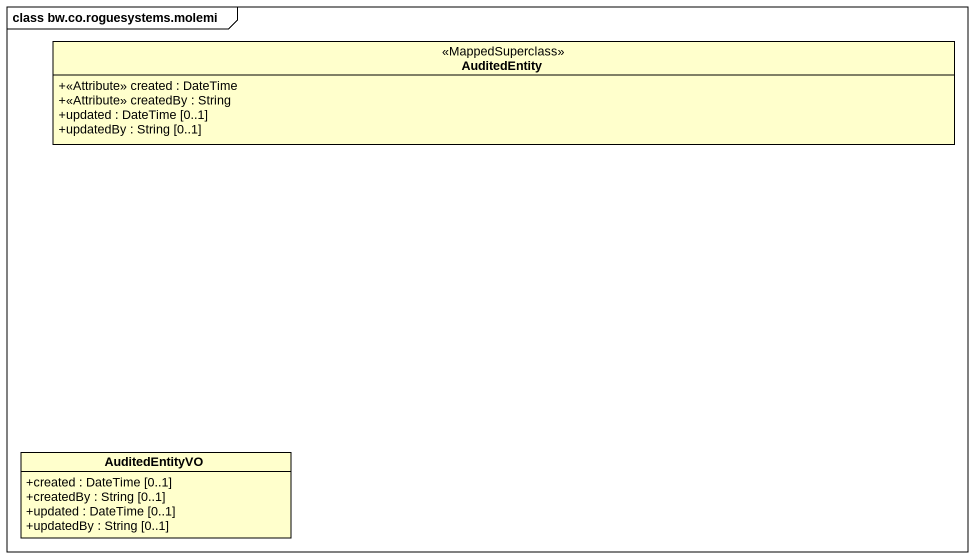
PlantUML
@startuml
mainframe class bw.co.roguesystems.molemi
hide circle
hide empty members
skinparam classAttributeIconSize 0
class AuditedEntity <<MappedSuperclass>> {
  +<<Attribute>> created : DateTime
  +<<Attribute>> createdBy : String
  +updated : DateTime [0..1]
  +updatedBy : String [0..1]
}
class AuditedEntityVO {
  +created : DateTime [0..1]
  +createdBy : String [0..1]
  +updated : DateTime [0..1]
  +updatedBy : String [0..1]
}
@enduml
